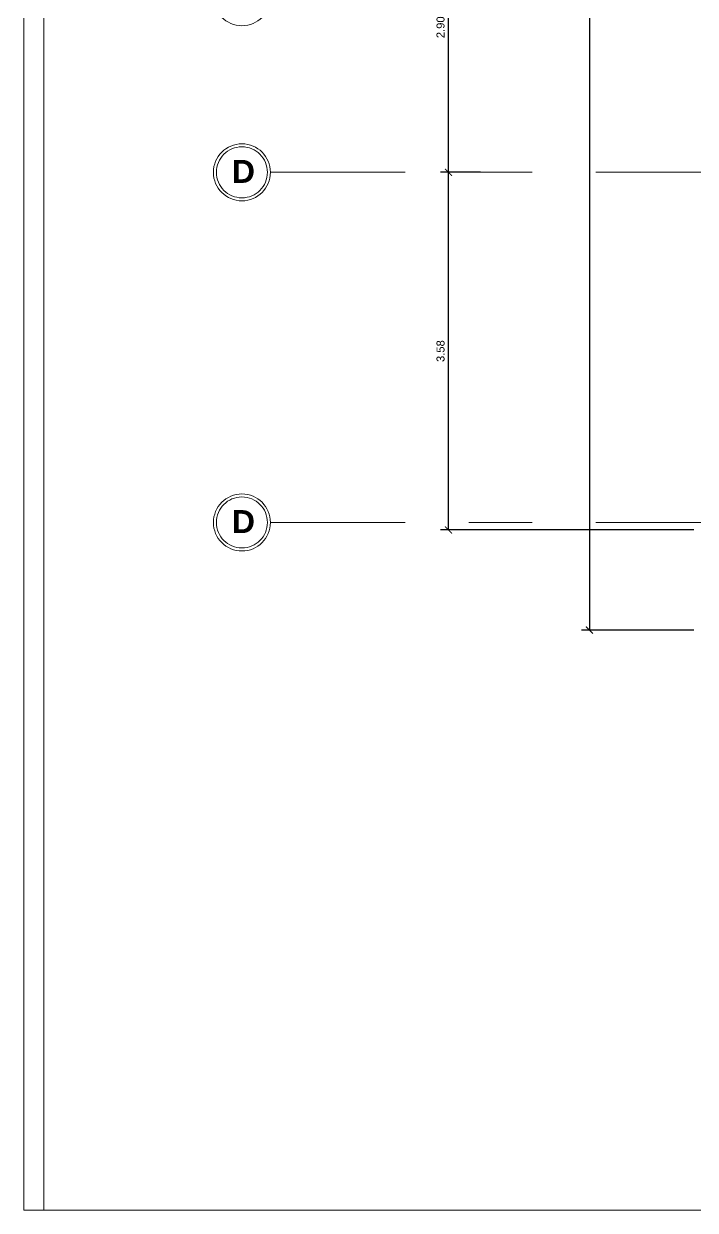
# Model space of a CAD drawing. Header units: millimetres. Extents: x 193.9 to 226.7, y 24.9 to 55.2.
# Drawn here: x 193.89 to 200.6, y 30.17 to 42.03 of the extents above; entities that cross this region are included whole.
import ezdxf

# ---------------------------------------------------------------- set-up
doc = ezdxf.new("R2010")
doc.units = ezdxf.units.MM
doc.header["$PDMODE"] = 32
doc.linetypes.add('CENTER', pattern=[50.8, 31.75, -6.35, 6.35, -6.35])
doc.layers.get('0').update_dxf_attribs({"lineweight": 0})
doc.layers.get('Defpoints').update_dxf_attribs({"color": 167, "lineweight": 0})
for name, color, linetype, lineweight in [('A-Dims', 22, 'Continuous', 0), ('A-Draw', 2, 'Continuous', 0), ('A-Grid Lines', 124, 'CENTER', 0)]:
    doc.layers.add(name, color=color, linetype=linetype, lineweight=lineweight)
doc.styles.add('ejes', font='swissel.ttf')
doc.dimstyles.new('DIM50', dxfattribs={"dimtxt": 0.08, "dimasz": 0.07, "dimexe": 0.08, "dimexo": 0.1, "dimgap": 0.04, "dimtad": 2, "dimzin": 4, "dimdsep": 46, "dimtxsty": 'ejes', "dimblk": 'ARCHTICK', "dimcen": 0.05, "dimadec": 0, "dimazin": 0, "dimtfac": 1, "dimtix": 1, "dimtmove": 0, "dimatfit": 3, "dimfxl": 0.08, "dimarcsym": 0})

# ---------------------------------------------------------------- blocks, each defined once
blk = doc.blocks.new('_ArchTick')
at = {"color": 0, "linetype": 'ByBlock', "const_width": 0.15}
blk.add_lwpolyline([(-0.5, -0.5), (0.5, 0.5)], dxfattribs=at)
blk = doc.blocks.new('*D753')
at = {"layer": 'A-Dims', "color": 0, "lineweight": -2}
for p, q in [((198.454, 43.448), (198.056, 43.448)), ((198.136, 40.549), (198.136, 43.448)), ((198.454, 40.549), (198.056, 40.549))]:
    blk.add_line(p, q, dxfattribs=at)
at = {"layer": 'Defpoints', "color": 0}
for p in [(198.136, 43.448), (198.554, 43.448), (198.554, 40.549)]:
    blk.add_point(p, dxfattribs=at)
at = {"layer": 'A-Dims', "color": 0, "lineweight": -2, "xscale": 0.07, "yscale": 0.07, "zscale": 0.07}
for p, rotation in [((198.136, 43.448), 90), ((198.136, 40.549), 270)]:
    blk.add_blockref('_ArchTick', p, dxfattribs=dict(at, rotation=rotation))
at = {"layer": 'A-Dims', "color": 0, "insert": (198.056, 41.999), "char_height": 0.08, "attachment_point": 5, "rotation": 90, "style": 'ejes'}
blk.add_mtext('2.90', dxfattribs=at)
blk = doc.blocks.new('*D754')
at = {"layer": 'A-Dims', "color": 0, "lineweight": -2}
for p, q in [((198.454, 40.549), (198.056, 40.549)), ((198.136, 36.974), (198.136, 40.549)), ((200.588, 36.974), (198.056, 36.974))]:
    blk.add_line(p, q, dxfattribs=at)
at = {"layer": 'Defpoints', "color": 0}
for p in [(198.136, 40.549), (198.554, 40.549), (200.688, 36.974)]:
    blk.add_point(p, dxfattribs=at)
at = {"layer": 'A-Dims', "color": 0, "lineweight": -2, "xscale": 0.07, "yscale": 0.07, "zscale": 0.07}
for p, rotation in [((198.136, 40.549), 90), ((198.136, 36.974), 270)]:
    blk.add_blockref('_ArchTick', p, dxfattribs=dict(at, rotation=rotation))
at = {"layer": 'A-Dims', "color": 0, "insert": (198.056, 38.762), "char_height": 0.08, "attachment_point": 5, "rotation": 90, "style": 'ejes'}
blk.add_mtext('3.58', dxfattribs=at)
blk = doc.blocks.new('*D755')
at = {"layer": 'A-Dims', "color": 0, "lineweight": -2}
for p, q in [((200.588, 49.974), (199.464, 49.974)), ((199.544, 49.974), (199.544, 35.974)), ((200.588, 35.974), (199.464, 35.974))]:
    blk.add_line(p, q, dxfattribs=at)
at = {"layer": 'Defpoints', "color": 0}
for p in [(200.688, 49.974), (199.544, 35.974), (200.688, 35.974)]:
    blk.add_point(p, dxfattribs=at)
at = {"layer": 'A-Dims', "color": 0, "lineweight": -2, "xscale": 0.07, "yscale": 0.07, "zscale": 0.07}
for p, rotation in [((199.544, 49.974), 90), ((199.544, 35.974), 270)]:
    blk.add_blockref('_ArchTick', p, dxfattribs=dict(at, rotation=rotation))
at = {"layer": 'A-Dims', "color": 0, "insert": (199.464, 42.974), "char_height": 0.08, "attachment_point": 5, "rotation": 90, "style": 'ejes'}
blk.add_mtext('14.00', dxfattribs=at)

msp = doc.modelspace()

# ---------------------------------------------------------------- linework, layer by layer
at = {"color": 0}
for p, q in [((193.888, 30.174), (193.888, 55.174)), ((194.088, 54.974), (194.088, 30.174)), ((194.088, 30.174), (193.888, 30.174))]:
    msp.add_line(p, q, dxfattribs=at)
at = {"layer": 'A-Draw'}
msp.add_line((213.688, 30.174), (194.088, 30.174), dxfattribs=at)
at = {"layer": 'A-Grid Lines', "ltscale": 0.1}
for p, q in [((212.942, 40.549), (196.355, 40.549)), ((212.942, 37.049), (196.355, 37.049))]:
    msp.add_line(p, q, dxfattribs=at)
at = {"layer": 'A-Grid Lines'}
for centre, radius in [((196.07, 42.299), 0.285), ((196.07, 40.549), 0.285), ((196.07, 40.549), 0.255), ((196.07, 37.049), 0.285), ((196.07, 37.049), 0.255)]:
    msp.add_circle(centre, radius, dxfattribs=at)

# ---------------------------------------------------------------- texts
at = {"layer": 'A-Grid Lines', "char_height": 0.2295, "width": 0.94069, "attachment_point": 1}
for insert in [(195.969, 40.673), (195.969, 37.173)]:
    msp.add_mtext('{\\fArial|b1|i0|c0|p34;D}', dxfattribs=dict(at, insert=insert))

# ---------------------------------------------------------------- dimensions: what is measured, and where the dimension line sits
at = {"layer": 'A-Dims'}
for base, p1, p2, picture, middle in [((199.544, 35.974), (200.688, 49.974), (200.688, 35.974), '*D755', (199.464, 42.974)), ((198.136, 43.448), (198.554, 40.549), (198.554, 43.448), '*D753', (198.056, 41.999)), ((198.1355704, 40.5490868), (200.6884933, 36.9740865), (198.5541854, 40.5490868), '*D754', (198.0555704, 38.7615867))]:
    dim = msp.add_linear_dim(base=base, p1=p1, p2=p2, angle=90, dimstyle='DIM50', override={"dimfxl": 0.03}, dxfattribs=at)
    dim.commit()
    dim.dimension.update_dxf_attribs({"geometry": picture, "text_midpoint": middle})

doc.saveas('drawing.dxf')
